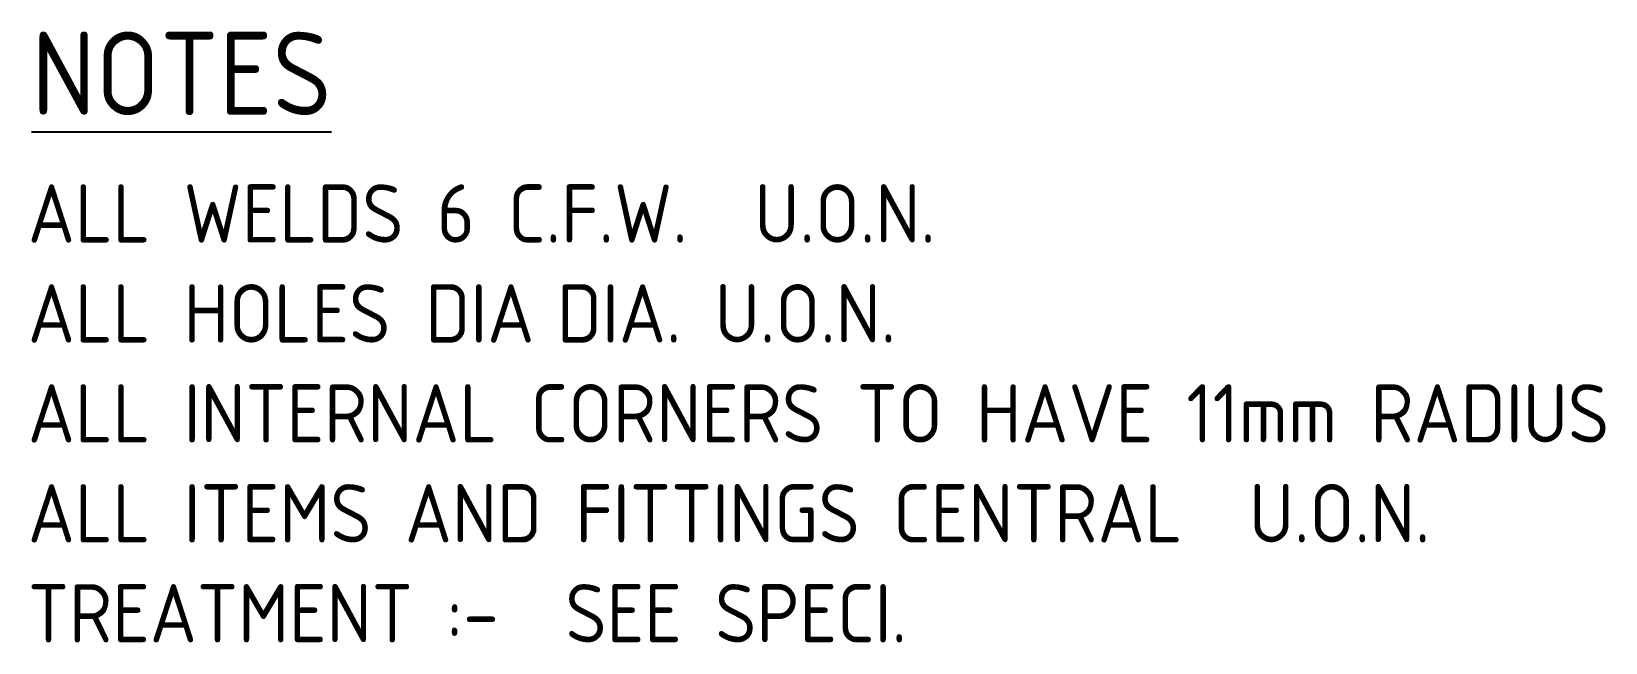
# Model space of a CAD drawing. Header units: millimetres. Extents: x 9569.2 to 9663.7, y 1998 to 2034.6.
import ezdxf

# ---------------------------------------------------------------- set-up
doc = ezdxf.new("R2010")
doc.units = ezdxf.units.MM
doc.header["$LTSCALE"] = 5
doc.layers.add('Text', color=2, linetype='Continuous')
doc.styles.get("Standard").update_dxf_attribs({"font": 'isocp.shx'})

msp = doc.modelspace()

# ---------------------------------------------------------------- texts
at = {"layer": 'Text', "color": 1}
msp.add_text('%%UNOTES', height=5, dxfattribs=at).set_placement((9569.16, 2029.616))
at = {"layer": 'Text', "color": 2}
for s, p in [('ALL WELDS 6 C.F.W.  U.O.N.', (9568.943, 2021.958)), ('ALL HOLES     DIA. U.O.N.', (9568.943, 2015.958)), ('ALL INTERNAL CORNERS TO HAVE 11mm RADIUS', (9568.943, 2009.958)), ('ALL ITEMS AND FITTINGS CENTRAL  U.O.N.', (9568.943, 2003.958)), ('TREATMENT :-  SEE SPECI.', (9568.943, 1997.958))]:
    msp.add_text(s, height=3.5, dxfattribs=at).set_placement(p)
at = {"layer": 'Text'}
msp.add_attdef('DIA', (9592.825, 2015.958), '22', height=3.5, dxfattribs=at)

doc.saveas('drawing.dxf')
